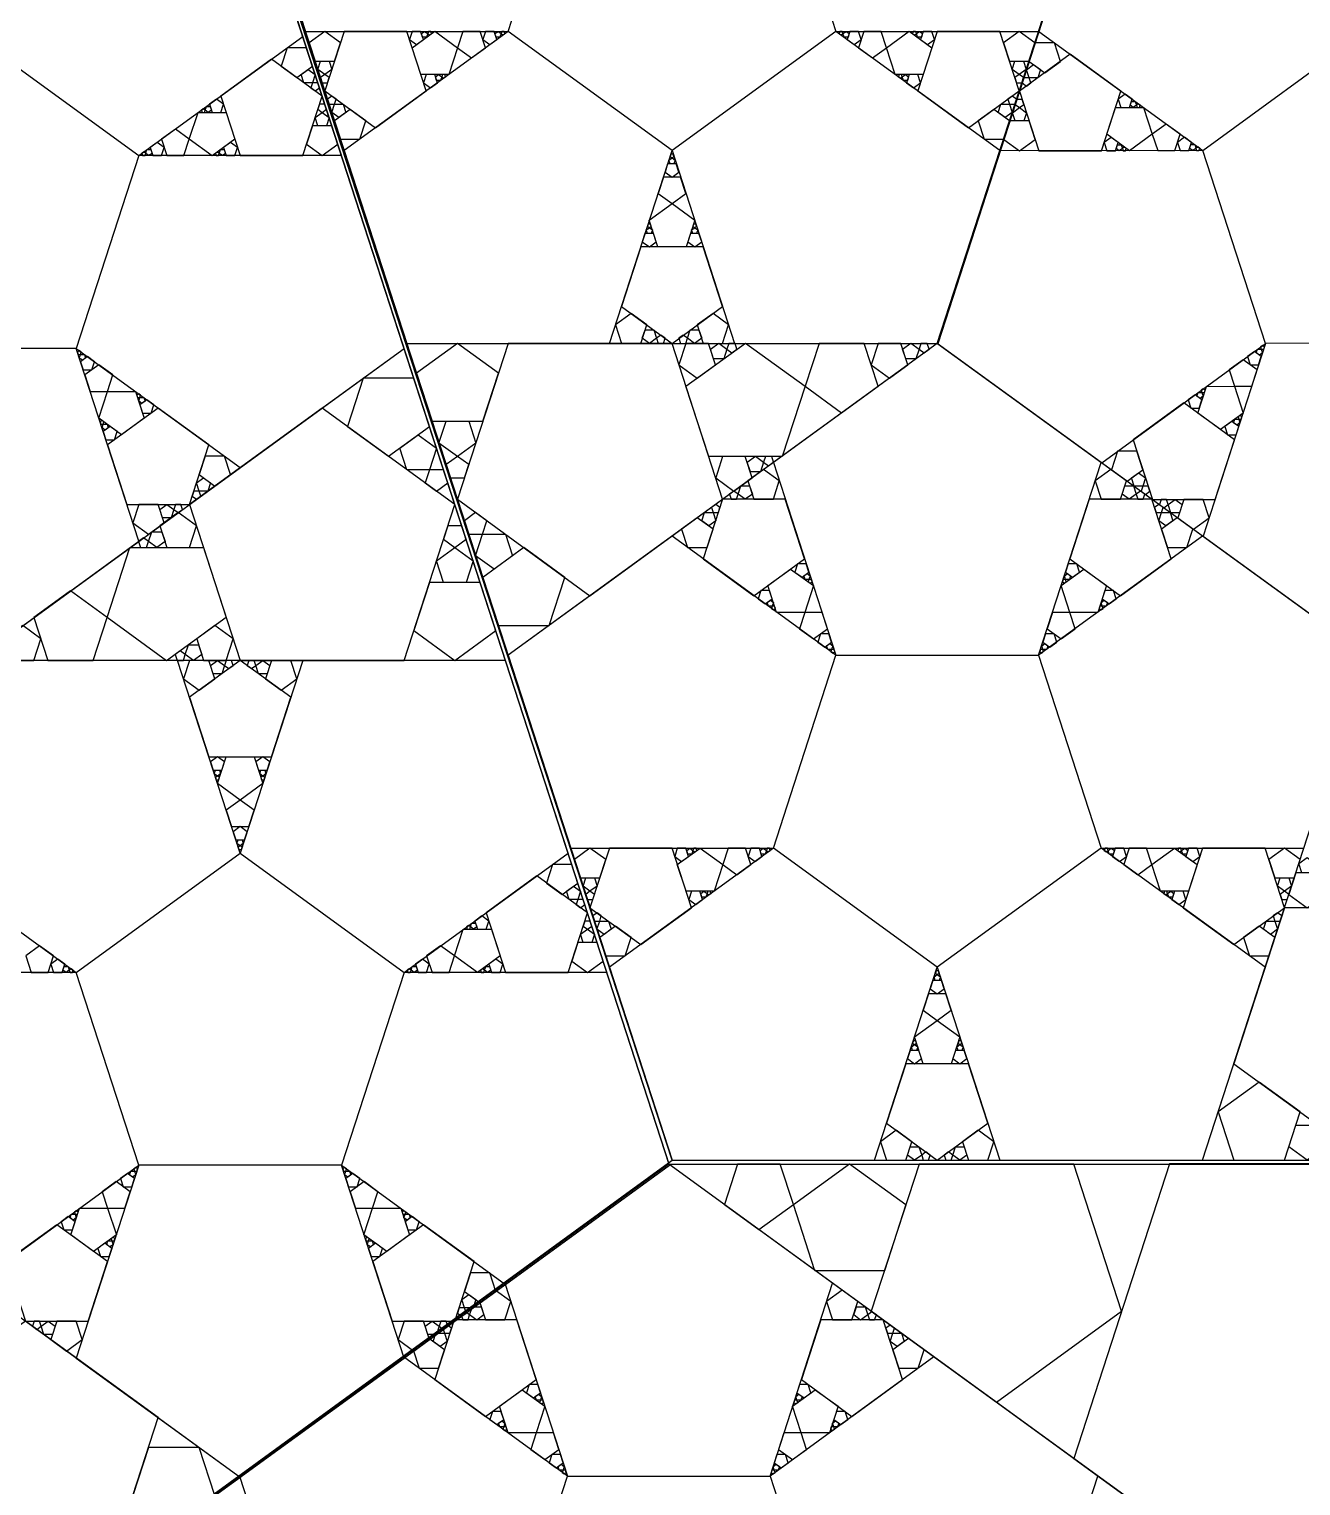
# Model space of a CAD drawing. Header units: inches. Extents: x -578 to 126, y -85 to 118.
# Drawn here: x -254.79 to -239.09, y -20.01 to -2.03 of the extents above; entities that cross this region are included whole.
import ezdxf

# ---------------------------------------------------------------- set-up
doc = ezdxf.new("R2010")
doc.units = ezdxf.units.IN
doc.header["$MEASUREMENT"] = 0
doc.layers.add('drawing', color=7, linetype='Continuous')

msp = doc.modelspace()

# ---------------------------------------------------------------- linework, layer by layer
for points in [[(-260.771, 26.668), (-246.895, -16.037), (-283.222, -42.43), (-319.55, -16.037), (-305.674, 26.668)], [(-244.83, -2.057), (-246.854, -3.528), (-248.879, -2.057), (-248.106, 0.323), (-245.603, 0.323)], [(-235.003, 0.323), (-232.979, -5.908), (-238.279, -9.758), (-243.579, -5.908), (-241.554, 0.323)], [(-256.714, -5.971), (-257.487, -3.591), (-255.463, -2.12), (-253.438, -3.591), (-254.212, -5.971)], [(-238.277, -2.056), (-236.251, -3.524), (-237.021, -5.905), (-239.524, -5.908), (-240.3, -3.529)], [(-242.328, -9.758), (-241.554, -12.138), (-243.579, -13.609), (-245.603, -12.138), (-244.83, -9.758)], [(-254.212, -13.672), (-252.187, -12.201), (-250.163, -13.672), (-250.936, -16.052), (-253.438, -16.052)], [(-246.895, -23.738), (-248.92, -22.268), (-248.146, -19.888), (-245.644, -19.888), (-244.871, -22.268)]]:
    msp.add_lwpolyline(points, close=True)
at = {"layer": 'drawing'}
for points in [[(-246.895, -16.037), (-201.992, -16.037), (-188.117, 26.668), (-224.444, 53.061), (-260.771, 26.668)], [(-246.895, -16.037), (-201.993, -16.037), (-188.117, 26.668), (-224.444, 53.061), (-260.771, 26.668)], [(-305.679, 26.653), (-319.509, -16.067), (-283.153, -42.421), (-246.854, -15.989), (-260.776, 26.701)], [(-238.32, 10.356), (-252.195, 0.275), (-246.895, -16.037), (-229.744, -16.037), (-224.444, 0.275)], [(-238.279, 10.404), (-252.154, 0.323), (-246.854, -15.989), (-229.703, -15.989), (-224.403, 0.323)], [(-241.554, 0.323), (-246.854, 4.174), (-252.154, 0.323), (-250.13, -5.908), (-243.579, -5.908)], [(-241.554, 0.323), (-246.854, 4.174), (-252.154, 0.323), (-250.13, -5.908), (-243.579, -5.908)], [(-248.106, 0.323), (-250.13, 1.794), (-252.154, 0.323), (-251.381, -2.057), (-248.879, -2.057)], [(-244.83, -2.057), (-242.328, -2.057), (-241.554, 0.323), (-243.579, 1.794), (-245.603, 0.323)], [(-260.763, -26.133), (-246.887, -16.052), (-252.187, 0.26), (-269.338, 0.26), (-274.639, -16.052)], [(-274.606, -16.019), (-260.719, -26.085), (-246.854, -15.989), (-252.172, 0.317), (-269.323, 0.299)], [(-255.463, -9.821), (-250.163, -5.971), (-252.187, 0.26), (-258.738, 0.26), (-260.763, -5.971)], [(-255.463, -9.821), (-250.163, -5.971), (-252.187, 0.26), (-258.738, 0.26), (-260.763, -5.971)], [(-253.438, -3.591), (-251.414, -2.12), (-252.187, 0.26), (-254.689, 0.26), (-255.463, -2.12)], [(-241.555, 0.321), (-243.573, -5.912), (-238.269, -9.757), (-232.973, -5.901), (-235.004, 0.328)], [(-238.277, -2.056), (-239.053, 0.323), (-241.555, 0.321), (-242.326, -2.06), (-240.3, -3.529)], [(-250.949, -2.197), (-251.142, -2.057), (-251.335, -2.197), (-251.262, -2.425), (-251.023, -2.425)], [(-250.903, -2.057), (-251.142, -2.792), (-250.517, -3.247), (-249.891, -2.792), (-250.13, -2.057)], [(-250.903, -2.057), (-251.142, -2.792), (-250.517, -3.247), (-249.891, -2.792), (-250.13, -2.057)], [(-248.879, -2.057), (-250.903, -3.528), (-250.13, -5.908), (-247.628, -5.908), (-246.854, -3.528)], [(-250.064, -2.057), (-250.097, -2.158), (-250.011, -2.221), (-249.925, -2.158), (-249.958, -2.057)], [(-249.783, -2.055), (-249.502, -2.259), (-249.61, -2.59), (-249.957, -2.59), (-250.064, -2.259)], [(-249.91, -2.057), (-249.871, -2.085), (-249.886, -2.13), (-249.934, -2.13), (-249.949, -2.085)], [(-249.862, -2.057), (-249.871, -2.085), (-249.847, -2.102), (-249.824, -2.085), (-249.833, -2.057)], [(-249.436, -2.057), (-249.502, -2.26), (-249.33, -2.385), (-249.157, -2.26), (-249.223, -2.057)], [(-249.158, -2.057), (-249.19, -2.158), (-249.104, -2.221), (-249.018, -2.158), (-249.051, -2.057)], [(-249.003, -2.057), (-248.965, -2.085), (-248.979, -2.13), (-249.027, -2.13), (-249.042, -2.085)], [(-248.956, -2.057), (-248.965, -2.085), (-248.941, -2.102), (-248.917, -2.085), (-248.926, -2.057)], [(-246.854, -3.528), (-246.081, -5.908), (-243.579, -5.908), (-242.805, -3.528), (-244.83, -2.057)], [(-244.768, -2.102), (-244.744, -2.085), (-244.753, -2.057), (-244.782, -2.057), (-244.791, -2.085)], [(-244.729, -2.13), (-244.744, -2.085), (-244.705, -2.057), (-244.667, -2.085), (-244.681, -2.13)], [(-244.604, -2.221), (-244.518, -2.158), (-244.551, -2.057), (-244.658, -2.057), (-244.69, -2.158)], [(-244.379, -2.385), (-244.206, -2.259), (-244.272, -2.057), (-244.485, -2.057), (-244.551, -2.259)], [(-244.099, -2.59), (-244.206, -2.259), (-243.925, -2.055), (-243.645, -2.259), (-243.752, -2.59)], [(-243.861, -2.102), (-243.837, -2.085), (-243.847, -2.057), (-243.876, -2.057), (-243.885, -2.085)], [(-243.823, -2.13), (-243.837, -2.085), (-243.799, -2.057), (-243.76, -2.085), (-243.775, -2.13)], [(-243.192, -3.247), (-242.566, -2.792), (-242.805, -2.057), (-243.579, -2.057), (-243.818, -2.792)], [(-243.192, -3.247), (-242.566, -2.792), (-242.805, -2.057), (-243.579, -2.057), (-243.818, -2.792)], [(-243.698, -2.221), (-243.612, -2.158), (-243.645, -2.057), (-243.751, -2.057), (-243.784, -2.158)], [(-242.373, -2.197), (-242.566, -2.057), (-242.76, -2.197), (-242.686, -2.425), (-242.447, -2.425)], [(-251.368, -2.26), (-251.607, -2.26), (-251.681, -2.488), (-251.488, -2.628), (-251.294, -2.488)], [(-242.058, -2.427), (-242.132, -2.2), (-242.371, -2.2), (-242.445, -2.428), (-242.251, -2.568)], [(-251.414, -3.591), (-251.175, -2.855), (-251.8, -2.401), (-252.426, -2.855), (-252.187, -3.591)], [(-251.414, -3.591), (-251.175, -2.855), (-251.8, -2.401), (-252.426, -2.855), (-252.187, -3.591)], [(-251.055, -2.527), (-251.142, -2.59), (-251.229, -2.527), (-251.196, -2.425), (-251.089, -2.425)], [(-242.48, -2.527), (-242.566, -2.59), (-242.653, -2.527), (-242.62, -2.425), (-242.513, -2.425)], [(-241.939, -2.34), (-242.564, -2.796), (-242.324, -3.531), (-241.551, -3.53), (-241.313, -2.794)], [(-242.338, -2.631), (-242.445, -2.632), (-242.478, -2.53), (-242.391, -2.466), (-242.305, -2.529)], [(-251.261, -2.589), (-251.294, -2.691), (-251.401, -2.691), (-251.434, -2.589), (-251.348, -2.526)], [(-251.228, -2.691), (-251.294, -2.691), (-251.314, -2.754), (-251.261, -2.793), (-251.208, -2.754)], [(-251.089, -2.628), (-251.142, -2.59), (-251.195, -2.628), (-251.175, -2.691), (-251.109, -2.691)], [(-249.891, -2.59), (-249.924, -2.691), (-249.838, -2.754), (-249.752, -2.691), (-249.784, -2.59)], [(-249.737, -2.59), (-249.698, -2.618), (-249.713, -2.663), (-249.761, -2.663), (-249.775, -2.618)], [(-249.689, -2.59), (-249.698, -2.618), (-249.674, -2.635), (-249.651, -2.618), (-249.66, -2.59)], [(-244.034, -2.635), (-244.011, -2.618), (-244.02, -2.59), (-244.049, -2.59), (-244.058, -2.618)], [(-243.996, -2.663), (-244.011, -2.618), (-243.972, -2.59), (-243.933, -2.618), (-243.948, -2.663)], [(-243.871, -2.754), (-243.785, -2.691), (-243.818, -2.59), (-243.924, -2.59), (-243.957, -2.691)], [(-242.513, -2.628), (-242.566, -2.59), (-242.62, -2.628), (-242.599, -2.691), (-242.534, -2.691)], [(-242.425, -2.694), (-242.445, -2.632), (-242.511, -2.632), (-242.531, -2.694), (-242.478, -2.733)], [(-251.089, -2.956), (-251.023, -2.956), (-251.003, -2.894), (-251.056, -2.855), (-251.109, -2.894)], [(-242.706, -2.894), (-242.686, -2.956), (-242.62, -2.956), (-242.599, -2.894), (-242.653, -2.855)], [(-241.259, -2.833), (-241.345, -2.896), (-241.312, -2.997), (-241.206, -2.997), (-241.173, -2.895)], [(-252.628, -3.058), (-252.619, -3.03), (-252.643, -3.013), (-252.666, -3.03), (-252.657, -3.058)], [(-252.58, -3.058), (-252.619, -3.03), (-252.604, -2.984), (-252.556, -2.984), (-252.542, -3.03)], [(-252.426, -3.058), (-252.393, -2.957), (-252.479, -2.894), (-252.565, -2.957), (-252.533, -3.058)], [(-251.228, -3.019), (-251.175, -3.058), (-251.122, -3.019), (-251.142, -2.957), (-251.208, -2.957)], [(-251.056, -3.058), (-251.023, -2.956), (-250.916, -2.956), (-250.883, -3.058), (-250.969, -3.121)], [(-250.949, -3.387), (-250.71, -3.387), (-250.636, -3.16), (-250.829, -3.02), (-251.023, -3.16)], [(-243.073, -3.16), (-242.999, -3.387), (-242.76, -3.387), (-242.686, -3.16), (-242.879, -3.02)], [(-242.793, -2.956), (-242.686, -2.956), (-242.652, -3.058), (-242.739, -3.121), (-242.826, -3.058)], [(-242.65, -3.061), (-242.564, -2.998), (-242.477, -3.061), (-242.51, -3.163), (-242.617, -3.163)], [(-242.617, -2.96), (-242.564, -2.998), (-242.51, -2.959), (-242.531, -2.897), (-242.597, -2.897)], [(-241.031, -2.997), (-240.923, -3.327), (-241.204, -3.531), (-241.485, -3.327), (-241.378, -2.997)], [(-241.134, -2.923), (-241.12, -2.969), (-241.158, -2.997), (-241.197, -2.969), (-241.182, -2.923)], [(-241.096, -2.951), (-241.12, -2.969), (-241.11, -2.997), (-241.081, -2.997), (-241.072, -2.969)], [(-252.534, -3.592), (-252.815, -3.388), (-252.707, -3.058), (-252.36, -3.058), (-252.253, -3.388)], [(-251.368, -3.45), (-251.175, -3.591), (-250.982, -3.45), (-251.055, -3.223), (-251.294, -3.223)], [(-251.262, -3.121), (-251.175, -3.058), (-251.088, -3.121), (-251.121, -3.223), (-251.229, -3.223)], [(-242.757, -3.391), (-242.563, -3.531), (-242.37, -3.39), (-242.444, -3.163), (-242.683, -3.163)], [(-240.751, -3.201), (-240.923, -3.327), (-240.857, -3.529), (-240.644, -3.529), (-240.579, -3.326)], [(-252.881, -3.591), (-252.815, -3.388), (-252.987, -3.263), (-253.16, -3.388), (-253.094, -3.591)], [(-241.432, -3.366), (-241.518, -3.429), (-241.485, -3.53), (-241.379, -3.53), (-241.346, -3.428)], [(-240.525, -3.365), (-240.611, -3.428), (-240.578, -3.529), (-240.472, -3.529), (-240.439, -3.427)], [(-254.212, -5.971), (-252.187, -7.441), (-250.163, -5.971), (-250.936, -3.591), (-253.438, -3.591)], [(-253.361, -3.591), (-253.352, -3.563), (-253.376, -3.546), (-253.4, -3.563), (-253.391, -3.591)], [(-253.314, -3.591), (-253.352, -3.563), (-253.338, -3.517), (-253.29, -3.517), (-253.275, -3.563)], [(-253.16, -3.591), (-253.127, -3.489), (-253.213, -3.427), (-253.299, -3.489), (-253.266, -3.591)], [(-252.455, -3.591), (-252.446, -3.563), (-252.47, -3.546), (-252.493, -3.563), (-252.484, -3.591)], [(-252.407, -3.591), (-252.446, -3.563), (-252.431, -3.517), (-252.383, -3.517), (-252.368, -3.563)], [(-252.253, -3.591), (-252.22, -3.489), (-252.306, -3.427), (-252.392, -3.489), (-252.359, -3.591)], [(-246.878, -3.601), (-246.854, -3.618), (-246.831, -3.601), (-246.84, -3.573), (-246.869, -3.573)], [(-240.3, -3.529), (-242.802, -3.531), (-243.573, -5.912), (-241.547, -7.381), (-239.524, -5.908)], [(-241.307, -3.456), (-241.292, -3.502), (-241.331, -3.53), (-241.369, -3.502), (-241.355, -3.456)], [(-241.268, -3.484), (-241.292, -3.502), (-241.283, -3.53), (-241.254, -3.53), (-241.245, -3.502)], [(-240.4, -3.455), (-240.386, -3.501), (-240.424, -3.529), (-240.463, -3.501), (-240.448, -3.455)], [(-240.362, -3.484), (-240.386, -3.501), (-240.376, -3.529), (-240.347, -3.529), (-240.338, -3.501)], [(-246.94, -3.793), (-246.854, -3.855), (-246.768, -3.793), (-246.801, -3.692), (-246.908, -3.692)], [(-246.893, -3.646), (-246.854, -3.618), (-246.816, -3.646), (-246.83, -3.692), (-246.878, -3.692)], [(-247.027, -4.058), (-246.854, -4.183), (-246.682, -4.058), (-246.748, -3.855), (-246.961, -3.855)], [(-247.135, -4.387), (-246.854, -4.183), (-246.573, -4.387), (-246.681, -4.718), (-247.028, -4.718)], [(-247.173, -4.508), (-247.134, -4.48), (-247.096, -4.508), (-247.111, -4.554), (-247.158, -4.554)], [(-247.158, -4.463), (-247.134, -4.48), (-247.111, -4.463), (-247.12, -4.435), (-247.149, -4.435)], [(-246.613, -4.508), (-246.574, -4.48), (-246.535, -4.508), (-246.55, -4.554), (-246.598, -4.554)], [(-246.598, -4.463), (-246.574, -4.48), (-246.55, -4.463), (-246.56, -4.435), (-246.589, -4.435)], [(-247.221, -4.655), (-247.134, -4.718), (-247.048, -4.655), (-247.081, -4.554), (-247.188, -4.554)], [(-246.66, -4.655), (-246.574, -4.718), (-246.488, -4.655), (-246.521, -4.554), (-246.627, -4.554)], [(-247.48, -5.453), (-246.854, -5.908), (-246.229, -5.453), (-246.468, -4.718), (-247.241, -4.718)], [(-247.48, -5.453), (-246.854, -5.908), (-246.229, -5.453), (-246.468, -4.718), (-247.241, -4.718)], [(-247.36, -5.54), (-247.554, -5.68), (-247.48, -5.908), (-247.241, -5.908), (-247.167, -5.68)], [(-246.229, -5.908), (-246.155, -5.68), (-246.348, -5.54), (-246.542, -5.68), (-246.468, -5.908)], [(-247.08, -5.743), (-247.047, -5.845), (-247.134, -5.908), (-247.221, -5.845), (-247.187, -5.743)], [(-246.575, -5.908), (-246.662, -5.845), (-246.628, -5.743), (-246.521, -5.743), (-246.488, -5.845)], [(-248.998, -6.275), (-249.504, -5.908), (-250.01, -6.275), (-249.817, -6.87), (-249.192, -6.87)], [(-248.879, -5.908), (-249.504, -7.833), (-247.867, -9.023), (-246.229, -7.833), (-246.854, -5.908)], [(-248.879, -5.908), (-249.504, -7.833), (-247.867, -9.023), (-246.229, -7.833), (-246.854, -5.908)], [(-243.579, -5.908), (-248.879, -9.758), (-246.854, -15.989), (-240.303, -15.989), (-238.279, -9.758)], [(-243.579, -5.908), (-248.879, -9.758), (-246.854, -15.989), (-240.303, -15.989), (-238.279, -9.758)], [(-246.994, -5.806), (-247.047, -5.845), (-247.027, -5.908), (-246.961, -5.908), (-246.94, -5.845)], [(-246.682, -5.908), (-246.662, -5.845), (-246.715, -5.806), (-246.768, -5.845), (-246.748, -5.908)], [(-246.682, -5.908), (-246.768, -6.173), (-246.543, -6.337), (-246.317, -6.173), (-246.403, -5.908)], [(-245.946, -5.904), (-245.211, -6.438), (-245.492, -7.303), (-246.401, -7.303), (-246.682, -6.438)], [(-246.278, -5.907), (-246.177, -5.981), (-246.216, -6.1), (-246.341, -6.1), (-246.379, -5.981)], [(-246.153, -5.908), (-246.177, -5.981), (-246.115, -6.026), (-246.053, -5.981), (-246.076, -5.908)], [(-242.328, -9.758), (-241.554, -7.378), (-243.579, -5.908), (-245.603, -7.378), (-244.83, -9.758)], [(-245.039, -5.908), (-245.211, -6.438), (-244.76, -6.766), (-244.308, -6.438), (-244.481, -5.908)], [(-244.308, -5.908), (-244.395, -6.173), (-244.169, -6.337), (-243.944, -6.173), (-244.03, -5.908)], [(-243.905, -5.907), (-243.803, -5.981), (-243.842, -6.1), (-243.967, -6.1), (-244.006, -5.981)], [(-243.78, -5.908), (-243.803, -5.981), (-243.741, -6.026), (-243.679, -5.981), (-243.703, -5.908)], [(-239.524, -5.908), (-240.295, -8.288), (-238.269, -9.757), (-236.246, -8.284), (-237.021, -5.905)], [(-256.714, -5.971), (-257.487, -8.35), (-255.463, -9.821), (-253.438, -8.35), (-254.212, -5.971)], [(-254.188, -6.044), (-254.158, -6.044), (-254.149, -6.016), (-254.173, -5.998), (-254.197, -6.016)], [(-254.173, -6.089), (-254.158, -6.044), (-254.111, -6.044), (-254.096, -6.089), (-254.135, -6.117)], [(-254.125, -6.236), (-254.019, -6.236), (-253.986, -6.134), (-254.072, -6.072), (-254.158, -6.134)], [(-239.975, -6.236), (-239.909, -6.438), (-239.696, -6.438), (-239.63, -6.235), (-239.802, -6.11)], [(-239.749, -6.072), (-239.716, -6.173), (-239.61, -6.173), (-239.577, -6.072), (-239.663, -6.009)], [(-239.625, -5.981), (-239.577, -5.981), (-239.562, -6.026), (-239.601, -6.054), (-239.639, -6.026)], [(-239.586, -5.953), (-239.577, -5.981), (-239.547, -5.981), (-239.538, -5.953), (-239.562, -5.936)], [(-254.039, -6.501), (-253.826, -6.501), (-253.76, -6.298), (-253.933, -6.173), (-254.105, -6.298)], [(-250.043, -6.338), (-250.669, -6.338), (-250.862, -6.933), (-250.356, -7.301), (-249.85, -6.933)], [(-240.256, -6.439), (-239.909, -6.438), (-239.801, -6.769), (-240.082, -6.973), (-240.363, -6.769)], [(-240.319, -6.486), (-240.31, -6.514), (-240.28, -6.514), (-240.271, -6.486), (-240.295, -6.469)], [(-253.934, -6.831), (-253.826, -6.501), (-253.479, -6.501), (-253.372, -6.831), (-253.653, -7.035)], [(-253.454, -6.576), (-253.425, -6.576), (-253.416, -6.549), (-253.44, -6.531), (-253.463, -6.549)], [(-253.44, -6.622), (-253.425, -6.576), (-253.377, -6.576), (-253.362, -6.622), (-253.401, -6.65)], [(-253.392, -6.769), (-253.285, -6.769), (-253.253, -6.667), (-253.339, -6.605), (-253.425, -6.667)], [(-241.16, -7.099), (-240.921, -7.835), (-240.147, -7.834), (-239.909, -7.098), (-240.535, -6.644)], [(-241.16, -7.099), (-240.921, -7.835), (-240.147, -7.834), (-239.909, -7.098), (-240.535, -6.644)], [(-240.482, -6.605), (-240.449, -6.707), (-240.343, -6.707), (-240.31, -6.605), (-240.396, -6.543)], [(-240.357, -6.514), (-240.31, -6.514), (-240.295, -6.56), (-240.333, -6.588), (-240.372, -6.56)], [(-253.586, -7.896), (-252.813, -7.896), (-252.574, -7.161), (-253.199, -6.706), (-253.825, -7.161)], [(-250.163, -9.821), (-249.537, -7.896), (-251.175, -6.706), (-252.813, -7.896), (-252.187, -9.821)], [(-250.163, -9.821), (-249.537, -7.896), (-251.175, -6.706), (-252.813, -7.896), (-252.187, -9.821)], [(-239.865, -6.815), (-239.856, -6.843), (-239.827, -6.843), (-239.818, -6.815), (-239.841, -6.798)], [(-253.908, -6.906), (-253.878, -6.906), (-253.869, -6.878), (-253.893, -6.861), (-253.917, -6.878)], [(-253.893, -6.951), (-253.878, -6.906), (-253.83, -6.906), (-253.816, -6.951), (-253.854, -6.979)], [(-253.845, -7.098), (-253.739, -7.098), (-253.706, -6.997), (-253.792, -6.934), (-253.878, -6.997)], [(-249.277, -7.138), (-249.504, -7.303), (-249.732, -7.138), (-249.645, -6.87), (-249.364, -6.87)], [(-240.028, -6.934), (-239.995, -7.035), (-239.889, -7.035), (-239.856, -6.934), (-239.942, -6.872)], [(-239.904, -6.843), (-239.856, -6.843), (-239.841, -6.889), (-239.88, -6.917), (-239.919, -6.889)], [(-249.762, -7.2), (-249.849, -7.467), (-250.13, -7.467), (-250.217, -7.2), (-249.989, -7.035)], [(-252.307, -7.528), (-252.38, -7.301), (-252.619, -7.301), (-252.693, -7.528), (-252.5, -7.669)], [(-249.365, -7.404), (-249.504, -7.303), (-249.644, -7.404), (-249.591, -7.568), (-249.418, -7.568)], [(-246.229, -7.303), (-246.315, -7.568), (-246.089, -7.732), (-245.864, -7.568), (-245.95, -7.303)], [(-245.825, -7.302), (-245.724, -7.376), (-245.762, -7.495), (-245.887, -7.495), (-245.926, -7.376)], [(-245.7, -7.303), (-245.724, -7.376), (-245.661, -7.421), (-245.599, -7.376), (-245.623, -7.303)], [(-241.115, -7.24), (-241.354, -7.24), (-241.427, -7.467), (-241.234, -7.608), (-241.04, -7.467)], [(-249.676, -7.467), (-249.849, -7.467), (-249.902, -7.631), (-249.763, -7.732), (-249.623, -7.631)], [(-245.603, -7.833), (-245.529, -7.606), (-245.723, -7.465), (-245.916, -7.606), (-245.842, -7.833)], [(-241.435, -7.465), (-241.628, -7.606), (-241.554, -7.833), (-241.315, -7.833), (-241.241, -7.606)], [(-241.007, -7.569), (-241.04, -7.671), (-241.147, -7.671), (-241.18, -7.569), (-241.094, -7.506)], [(-252.586, -7.732), (-252.694, -7.732), (-252.727, -7.63), (-252.64, -7.567), (-252.553, -7.63)], [(-245.949, -7.833), (-246.036, -7.77), (-246.003, -7.668), (-245.896, -7.668), (-245.862, -7.77)], [(-241.154, -7.668), (-241.121, -7.77), (-241.208, -7.833), (-241.295, -7.77), (-241.262, -7.668)], [(-240.974, -7.671), (-241.04, -7.671), (-241.06, -7.733), (-241.007, -7.772), (-240.954, -7.733)], [(-253.438, -7.896), (-253.512, -8.123), (-253.319, -8.264), (-253.125, -8.123), (-253.199, -7.896)], [(-253.092, -7.895), (-253.005, -7.959), (-253.038, -8.061), (-253.146, -8.061), (-253.179, -7.959)], [(-252.985, -7.896), (-253.005, -7.959), (-252.952, -7.997), (-252.899, -7.959), (-252.919, -7.896)], [(-252.673, -7.795), (-252.694, -7.732), (-252.759, -7.732), (-252.78, -7.795), (-252.727, -7.833)], [(-245.455, -7.833), (-246.229, -7.833), (-246.468, -8.568), (-245.842, -9.023), (-245.217, -8.568)], [(-246.368, -7.934), (-246.348, -7.997), (-246.282, -7.997), (-246.262, -7.934), (-246.315, -7.896)], [(-246.056, -7.833), (-246.036, -7.77), (-246.089, -7.732), (-246.143, -7.77), (-246.122, -7.833)], [(-240.69, -8.568), (-240.929, -7.833), (-241.702, -7.833), (-241.941, -8.568), (-241.315, -9.023)], [(-240.69, -8.568), (-240.929, -7.833), (-241.702, -7.833), (-241.941, -8.568), (-241.315, -9.023)], [(-241.068, -7.732), (-241.121, -7.77), (-241.101, -7.833), (-241.035, -7.833), (-241.015, -7.77)], [(-240.875, -7.997), (-240.81, -7.997), (-240.789, -7.934), (-240.842, -7.896), (-240.896, -7.934)], [(-240.781, -7.936), (-240.728, -7.897), (-240.748, -7.834), (-240.814, -7.834), (-240.834, -7.897)], [(-240.695, -7.999), (-240.728, -7.897), (-240.641, -7.834), (-240.554, -7.897), (-240.587, -7.999)], [(-240.414, -8.202), (-240.221, -8.061), (-240.295, -7.834), (-240.534, -7.834), (-240.608, -8.061)], [(-252.813, -8.426), (-252.726, -8.161), (-252.952, -7.997), (-253.178, -8.161), (-253.091, -8.426)], [(-249.365, -8.262), (-249.193, -8.262), (-249.139, -8.098), (-249.279, -7.997), (-249.418, -8.098)], [(-246.735, -8.201), (-246.661, -8.428), (-246.422, -8.428), (-246.348, -8.201), (-246.542, -8.06)], [(-246.455, -7.997), (-246.348, -7.997), (-246.315, -8.099), (-246.401, -8.162), (-246.488, -8.099)], [(-240.843, -8.099), (-240.81, -7.997), (-240.702, -7.997), (-240.669, -8.099), (-240.756, -8.162)], [(-240.735, -8.428), (-240.496, -8.428), (-240.423, -8.201), (-240.616, -8.06), (-240.809, -8.201)], [(-253.217, -8.427), (-253.318, -8.353), (-253.279, -8.234), (-253.154, -8.234), (-253.115, -8.353)], [(-249.676, -8.325), (-249.537, -8.426), (-249.398, -8.325), (-249.451, -8.161), (-249.623, -8.161)], [(-249.279, -8.529), (-249.193, -8.262), (-248.912, -8.262), (-248.825, -8.529), (-249.052, -8.694)], [(-253.095, -9.825), (-253.83, -9.291), (-253.55, -8.426), (-252.64, -8.426), (-252.359, -9.291)], [(-253.342, -8.426), (-253.318, -8.353), (-253.38, -8.308), (-253.442, -8.353), (-253.418, -8.426)], [(-249.764, -8.591), (-249.537, -8.426), (-249.31, -8.591), (-249.397, -8.859), (-249.678, -8.859)], [(-248.998, -9.391), (-248.373, -9.391), (-248.179, -8.796), (-248.685, -8.428), (-249.192, -8.796)], [(-244.83, -9.758), (-246.854, -8.288), (-248.879, -9.758), (-248.106, -12.138), (-245.603, -12.138)], [(-241.554, -12.138), (-239.052, -12.138), (-238.279, -9.758), (-240.303, -8.288), (-242.328, -9.758)], [(-245.108, -8.898), (-245.215, -9.228), (-245.562, -9.228), (-245.67, -8.898), (-245.389, -8.694)], [(-245.196, -8.631), (-245.303, -8.631), (-245.336, -8.732), (-245.249, -8.795), (-245.163, -8.732)], [(-245.148, -8.778), (-245.163, -8.823), (-245.211, -8.823), (-245.226, -8.778), (-245.187, -8.75)], [(-241.595, -9.228), (-241.942, -9.228), (-242.05, -8.898), (-241.769, -8.694), (-241.488, -8.898)], [(-241.946, -8.823), (-241.994, -8.823), (-242.009, -8.778), (-241.97, -8.75), (-241.932, -8.778)], [(-241.822, -8.732), (-241.855, -8.631), (-241.961, -8.631), (-241.994, -8.732), (-241.908, -8.795)], [(-254.003, -9.821), (-253.83, -9.291), (-254.282, -8.963), (-254.733, -9.291), (-254.561, -9.821)], [(-250.043, -9.454), (-249.537, -9.821), (-249.031, -9.454), (-249.224, -8.859), (-249.85, -8.859)], [(-245.649, -8.96), (-245.756, -8.96), (-245.789, -9.062), (-245.703, -9.124), (-245.617, -9.062)], [(-245.134, -8.823), (-245.163, -8.823), (-245.172, -8.851), (-245.148, -8.868), (-245.125, -8.851)], [(-241.985, -8.851), (-241.994, -8.823), (-242.024, -8.823), (-242.033, -8.851), (-242.009, -8.868)], [(-241.369, -9.062), (-241.401, -8.96), (-241.508, -8.96), (-241.541, -9.062), (-241.455, -9.124)], [(-245.602, -9.107), (-245.616, -9.152), (-245.664, -9.152), (-245.679, -9.107), (-245.64, -9.079)], [(-245.587, -9.152), (-245.616, -9.152), (-245.625, -9.18), (-245.602, -9.198), (-245.578, -9.18)], [(-241.532, -9.18), (-241.541, -9.152), (-241.57, -9.152), (-241.579, -9.18), (-241.556, -9.198)], [(-241.493, -9.152), (-241.541, -9.152), (-241.556, -9.107), (-241.517, -9.079), (-241.478, -9.107)], [(-245.002, -9.228), (-245.215, -9.228), (-245.281, -9.431), (-245.109, -9.556), (-244.936, -9.431)], [(-241.876, -9.431), (-241.942, -9.228), (-242.155, -9.228), (-242.221, -9.431), (-242.049, -9.556)], [(-254.733, -9.821), (-254.647, -9.556), (-254.872, -9.392), (-255.098, -9.556), (-255.012, -9.821)], [(-252.359, -9.821), (-252.273, -9.556), (-252.499, -9.392), (-252.724, -9.556), (-252.638, -9.821)], [(-244.916, -9.493), (-245.022, -9.493), (-245.055, -9.595), (-244.969, -9.657), (-244.883, -9.595)], [(-242.102, -9.595), (-242.135, -9.493), (-242.241, -9.493), (-242.274, -9.595), (-242.188, -9.657)], [(-252.888, -9.821), (-252.865, -9.748), (-252.927, -9.703), (-252.989, -9.748), (-252.965, -9.821)], [(-252.763, -9.822), (-252.865, -9.748), (-252.826, -9.629), (-252.701, -9.629), (-252.662, -9.748)], [(-244.868, -9.64), (-244.883, -9.685), (-244.931, -9.685), (-244.946, -9.64), (-244.907, -9.612)], [(-244.854, -9.685), (-244.883, -9.685), (-244.892, -9.713), (-244.868, -9.73), (-244.845, -9.713)], [(-242.265, -9.713), (-242.274, -9.685), (-242.304, -9.685), (-242.313, -9.713), (-242.289, -9.73)], [(-242.227, -9.685), (-242.274, -9.685), (-242.289, -9.64), (-242.251, -9.612), (-242.212, -9.64)], [(-257.487, -16.052), (-252.187, -19.903), (-246.887, -16.052), (-248.911, -9.821), (-255.463, -9.821)], [(-257.487, -16.052), (-252.187, -19.903), (-246.887, -16.052), (-248.911, -9.821), (-255.463, -9.821)], [(-252.187, -12.201), (-252.96, -9.821), (-255.463, -9.821), (-256.236, -12.201), (-254.212, -13.672)], [(-252.813, -9.821), (-252.887, -10.049), (-252.693, -10.189), (-252.5, -10.049), (-252.574, -9.821)], [(-251.561, -10.276), (-252.187, -9.821), (-252.813, -10.276), (-252.574, -11.011), (-251.8, -11.011)], [(-251.561, -10.276), (-252.187, -9.821), (-252.813, -10.276), (-252.574, -11.011), (-251.8, -11.011)], [(-252.467, -9.821), (-252.38, -9.884), (-252.413, -9.986), (-252.52, -9.986), (-252.553, -9.884)], [(-252.359, -9.821), (-252.38, -9.884), (-252.326, -9.923), (-252.273, -9.884), (-252.294, -9.821)], [(-250.163, -13.672), (-248.138, -12.201), (-248.911, -9.821), (-251.414, -9.821), (-252.187, -12.201)], [(-252.048, -9.923), (-251.994, -9.884), (-252.015, -9.821), (-252.081, -9.821), (-252.101, -9.884)], [(-251.961, -9.986), (-251.994, -9.884), (-251.908, -9.821), (-251.821, -9.884), (-251.854, -9.986)], [(-251.681, -10.189), (-251.488, -10.049), (-251.561, -9.821), (-251.8, -9.821), (-251.874, -10.049)], [(-252.381, -11.074), (-252.467, -11.011), (-252.553, -11.074), (-252.52, -11.175), (-252.414, -11.175)], [(-251.906, -11.341), (-252.187, -11.546), (-252.468, -11.341), (-252.361, -11.011), (-252.013, -11.011)], [(-251.821, -11.074), (-251.907, -11.011), (-251.993, -11.074), (-251.96, -11.175), (-251.854, -11.175)], [(-252.429, -11.221), (-252.467, -11.249), (-252.506, -11.221), (-252.491, -11.175), (-252.443, -11.175)], [(-252.443, -11.266), (-252.467, -11.249), (-252.491, -11.266), (-252.482, -11.294), (-252.453, -11.294)], [(-251.868, -11.221), (-251.907, -11.249), (-251.946, -11.221), (-251.931, -11.175), (-251.883, -11.175)], [(-251.883, -11.266), (-251.907, -11.249), (-251.931, -11.266), (-251.922, -11.294), (-251.892, -11.294)], [(-252.015, -11.671), (-252.187, -11.546), (-252.359, -11.671), (-252.294, -11.873), (-252.081, -11.873)], [(-252.101, -11.936), (-252.187, -11.873), (-252.273, -11.936), (-252.24, -12.037), (-252.134, -12.037)], [(-252.148, -12.083), (-252.187, -12.111), (-252.226, -12.083), (-252.211, -12.037), (-252.163, -12.037)], [(-252.163, -12.128), (-252.187, -12.111), (-252.211, -12.128), (-252.202, -12.156), (-252.172, -12.156)], [(-247.673, -12.279), (-247.867, -12.138), (-248.06, -12.279), (-247.986, -12.506), (-247.747, -12.506)], [(-247.628, -12.138), (-247.867, -12.874), (-247.241, -13.328), (-246.615, -12.874), (-246.854, -12.138)], [(-247.628, -12.138), (-247.867, -12.874), (-247.241, -13.328), (-246.615, -12.874), (-246.854, -12.138)], [(-245.603, -12.138), (-247.628, -13.609), (-246.854, -15.989), (-244.352, -15.989), (-243.579, -13.609)], [(-246.789, -12.138), (-246.821, -12.24), (-246.735, -12.302), (-246.649, -12.24), (-246.682, -12.138)], [(-246.508, -12.137), (-246.227, -12.341), (-246.334, -12.671), (-246.681, -12.671), (-246.789, -12.341)], [(-246.634, -12.138), (-246.596, -12.166), (-246.61, -12.212), (-246.658, -12.212), (-246.673, -12.166)], [(-246.586, -12.138), (-246.596, -12.166), (-246.572, -12.183), (-246.548, -12.166), (-246.557, -12.138)], [(-246.161, -12.138), (-246.227, -12.341), (-246.054, -12.466), (-245.882, -12.341), (-245.948, -12.138)], [(-245.882, -12.138), (-245.915, -12.24), (-245.829, -12.302), (-245.743, -12.24), (-245.775, -12.138)], [(-245.728, -12.138), (-245.689, -12.166), (-245.704, -12.212), (-245.752, -12.212), (-245.766, -12.166)], [(-245.68, -12.138), (-245.689, -12.166), (-245.665, -12.183), (-245.642, -12.166), (-245.651, -12.138)], [(-243.579, -13.609), (-242.805, -15.989), (-240.303, -15.989), (-239.53, -13.609), (-241.554, -12.138)], [(-241.492, -12.183), (-241.468, -12.166), (-241.477, -12.138), (-241.507, -12.138), (-241.516, -12.166)], [(-241.454, -12.212), (-241.468, -12.166), (-241.43, -12.138), (-241.391, -12.166), (-241.406, -12.212)], [(-241.329, -12.302), (-241.243, -12.24), (-241.275, -12.138), (-241.382, -12.138), (-241.415, -12.24)], [(-241.103, -12.466), (-240.931, -12.341), (-240.997, -12.138), (-241.21, -12.138), (-241.276, -12.341)], [(-240.823, -12.671), (-240.931, -12.341), (-240.65, -12.137), (-240.369, -12.341), (-240.476, -12.671)], [(-240.586, -12.183), (-240.562, -12.166), (-240.571, -12.138), (-240.6, -12.138), (-240.609, -12.166)], [(-240.547, -12.212), (-240.562, -12.166), (-240.523, -12.138), (-240.484, -12.166), (-240.499, -12.212)], [(-239.916, -13.328), (-239.291, -12.874), (-239.53, -12.138), (-240.303, -12.138), (-240.542, -12.874)], [(-239.916, -13.328), (-239.291, -12.874), (-239.53, -12.138), (-240.303, -12.138), (-240.542, -12.874)], [(-240.422, -12.302), (-240.336, -12.24), (-240.369, -12.138), (-240.475, -12.138), (-240.508, -12.24)], [(-239.098, -12.279), (-239.291, -12.138), (-239.484, -12.279), (-239.41, -12.506), (-239.171, -12.506)], [(-248.093, -12.342), (-248.331, -12.342), (-248.405, -12.569), (-248.212, -12.709), (-248.019, -12.569)], [(-239.113, -12.326), (-239.012, -12.252), (-238.911, -12.326), (-238.949, -12.445), (-239.075, -12.445)], [(-248.138, -13.672), (-247.899, -12.937), (-248.525, -12.482), (-249.15, -12.937), (-248.911, -13.672)], [(-248.138, -13.672), (-247.899, -12.937), (-248.525, -12.482), (-249.15, -12.937), (-248.911, -13.672)], [(-247.78, -12.608), (-247.867, -12.671), (-247.953, -12.608), (-247.92, -12.506), (-247.813, -12.506)], [(-239.204, -12.608), (-239.291, -12.671), (-239.378, -12.608), (-239.344, -12.506), (-239.237, -12.506)], [(-239.238, -12.71), (-239.012, -12.874), (-238.786, -12.71), (-238.873, -12.445), (-239.151, -12.445)], [(-247.985, -12.671), (-248.018, -12.773), (-248.126, -12.773), (-248.159, -12.671), (-248.072, -12.608)], [(-247.813, -12.71), (-247.867, -12.671), (-247.92, -12.71), (-247.899, -12.772), (-247.834, -12.772)], [(-246.615, -12.671), (-246.648, -12.772), (-246.562, -12.835), (-246.476, -12.772), (-246.509, -12.671)], [(-246.461, -12.671), (-246.422, -12.699), (-246.437, -12.744), (-246.485, -12.744), (-246.5, -12.699)], [(-246.413, -12.671), (-246.422, -12.699), (-246.399, -12.716), (-246.375, -12.699), (-246.384, -12.671)], [(-240.759, -12.716), (-240.735, -12.699), (-240.744, -12.671), (-240.773, -12.671), (-240.782, -12.699)], [(-240.72, -12.744), (-240.735, -12.699), (-240.696, -12.671), (-240.658, -12.699), (-240.672, -12.744)], [(-240.595, -12.835), (-240.509, -12.772), (-240.542, -12.671), (-240.649, -12.671), (-240.681, -12.772)], [(-239.238, -12.71), (-239.291, -12.671), (-239.344, -12.71), (-239.324, -12.772), (-239.258, -12.772)], [(-247.952, -12.773), (-248.018, -12.773), (-248.039, -12.835), (-247.985, -12.874), (-247.932, -12.835)], [(-247.813, -13.038), (-247.747, -13.038), (-247.727, -12.975), (-247.78, -12.936), (-247.834, -12.975)], [(-239.916, -14.799), (-238.279, -15.989), (-236.641, -14.799), (-237.266, -12.874), (-239.291, -12.874)], [(-239.916, -14.799), (-238.279, -15.989), (-236.641, -14.799), (-237.266, -12.874), (-239.291, -12.874)], [(-239.43, -12.975), (-239.41, -13.038), (-239.344, -13.038), (-239.324, -12.975), (-239.377, -12.936)], [(-249.352, -13.139), (-249.343, -13.111), (-249.367, -13.094), (-249.391, -13.111), (-249.382, -13.139)], [(-249.305, -13.139), (-249.343, -13.111), (-249.329, -13.066), (-249.281, -13.066), (-249.266, -13.111)], [(-249.15, -13.139), (-249.117, -13.038), (-249.204, -12.975), (-249.29, -13.038), (-249.257, -13.139)], [(-247.952, -13.1), (-247.899, -13.139), (-247.846, -13.1), (-247.866, -13.038), (-247.932, -13.038)], [(-247.781, -13.14), (-247.747, -13.038), (-247.64, -13.038), (-247.607, -13.14), (-247.694, -13.203)], [(-247.673, -13.469), (-247.434, -13.469), (-247.36, -13.241), (-247.554, -13.101), (-247.747, -13.241)], [(-239.797, -13.241), (-239.723, -13.469), (-239.484, -13.469), (-239.41, -13.241), (-239.604, -13.101)], [(-239.517, -13.038), (-239.41, -13.038), (-239.377, -13.14), (-239.464, -13.203), (-239.55, -13.14)], [(-249.258, -13.674), (-249.539, -13.469), (-249.432, -13.139), (-249.085, -13.139), (-248.977, -13.469)], [(-248.093, -13.532), (-247.899, -13.672), (-247.706, -13.532), (-247.78, -13.304), (-248.019, -13.304)], [(-247.986, -13.202), (-247.899, -13.139), (-247.812, -13.202), (-247.846, -13.304), (-247.953, -13.304)], [(-254.663, -13.344), (-254.835, -13.469), (-254.769, -13.672), (-254.556, -13.672), (-254.49, -13.469)], [(-249.605, -13.672), (-249.539, -13.469), (-249.712, -13.344), (-249.884, -13.469), (-249.818, -13.672)], [(-254.437, -13.508), (-254.523, -13.571), (-254.49, -13.672), (-254.384, -13.672), (-254.351, -13.571)], [(-254.312, -13.599), (-254.297, -13.644), (-254.336, -13.672), (-254.375, -13.644), (-254.36, -13.599)], [(-254.274, -13.627), (-254.297, -13.644), (-254.288, -13.672), (-254.259, -13.672), (-254.25, -13.644)], [(-250.086, -13.672), (-250.077, -13.644), (-250.101, -13.627), (-250.124, -13.644), (-250.115, -13.672)], [(-250.038, -13.672), (-250.077, -13.644), (-250.062, -13.599), (-250.014, -13.599), (-249.999, -13.644)], [(-249.884, -13.672), (-249.851, -13.571), (-249.937, -13.508), (-250.023, -13.571), (-249.99, -13.672)], [(-249.179, -13.672), (-249.17, -13.644), (-249.194, -13.627), (-249.218, -13.644), (-249.209, -13.672)], [(-249.132, -13.672), (-249.17, -13.644), (-249.155, -13.599), (-249.108, -13.599), (-249.093, -13.644)], [(-248.977, -13.672), (-248.944, -13.571), (-249.031, -13.508), (-249.117, -13.571), (-249.084, -13.672)], [(-243.602, -13.682), (-243.579, -13.699), (-243.555, -13.682), (-243.564, -13.654), (-243.593, -13.654)], [(-254.212, -13.672), (-256.714, -13.672), (-257.487, -16.052), (-255.463, -17.523), (-253.438, -16.052)], [(-250.936, -16.052), (-248.911, -17.523), (-246.887, -16.052), (-247.66, -13.672), (-250.163, -13.672)], [(-243.665, -13.874), (-243.579, -13.937), (-243.493, -13.874), (-243.525, -13.773), (-243.632, -13.773)], [(-243.617, -13.727), (-243.579, -13.699), (-243.54, -13.727), (-243.555, -13.773), (-243.603, -13.773)], [(-243.751, -14.139), (-243.579, -14.265), (-243.406, -14.139), (-243.472, -13.937), (-243.685, -13.937)], [(-243.86, -14.469), (-243.579, -14.265), (-243.298, -14.469), (-243.405, -14.799), (-243.752, -14.799)], [(-243.898, -14.59), (-243.859, -14.562), (-243.82, -14.59), (-243.835, -14.635), (-243.883, -14.635)], [(-243.883, -14.544), (-243.859, -14.562), (-243.835, -14.544), (-243.844, -14.516), (-243.873, -14.516)], [(-243.337, -14.59), (-243.299, -14.562), (-243.26, -14.59), (-243.275, -14.635), (-243.322, -14.635)], [(-243.322, -14.544), (-243.299, -14.562), (-243.275, -14.544), (-243.284, -14.516), (-243.313, -14.516)], [(-243.945, -14.736), (-243.859, -14.799), (-243.773, -14.736), (-243.806, -14.635), (-243.912, -14.635)], [(-243.385, -14.736), (-243.299, -14.799), (-243.212, -14.736), (-243.245, -14.635), (-243.352, -14.635)], [(-244.204, -15.534), (-243.579, -15.989), (-242.953, -15.534), (-243.192, -14.799), (-243.965, -14.799)], [(-244.204, -15.534), (-243.579, -15.989), (-242.953, -15.534), (-243.192, -14.799), (-243.965, -14.799)], [(-239.604, -15.026), (-240.11, -15.394), (-239.916, -15.989), (-239.291, -15.989), (-239.098, -15.394)], [(-244.085, -15.621), (-244.278, -15.762), (-244.204, -15.989), (-243.965, -15.989), (-243.891, -15.762)], [(-242.953, -15.989), (-242.879, -15.762), (-243.073, -15.621), (-243.266, -15.762), (-243.192, -15.989)], [(-238.87, -15.558), (-238.783, -15.825), (-239.01, -15.99), (-239.238, -15.825), (-239.151, -15.558)], [(-243.805, -15.824), (-243.771, -15.926), (-243.858, -15.989), (-243.945, -15.926), (-243.912, -15.824)], [(-243.718, -15.888), (-243.771, -15.926), (-243.751, -15.989), (-243.685, -15.989), (-243.665, -15.926)], [(-243.406, -15.989), (-243.386, -15.926), (-243.439, -15.888), (-243.493, -15.926), (-243.472, -15.989)], [(-243.299, -15.989), (-243.386, -15.926), (-243.353, -15.824), (-243.246, -15.824), (-243.212, -15.926)], [(-283.223, -42.43), (-269.347, -85.135), (-224.444, -85.135), (-210.568, -42.43), (-246.895, -16.037)], [(-283.222, -42.43), (-269.347, -85.135), (-224.444, -85.135), (-210.568, -42.43), (-246.895, -16.037)], [(-238.32, -42.43), (-233.02, -26.118), (-246.895, -16.037), (-260.771, -26.118), (-255.471, -42.43)], [(-246.895, -16.037), (-260.771, -26.118), (-255.471, -42.43), (-238.32, -42.43), (-233.019, -26.118)], [(-253.438, -16.052), (-254.212, -18.432), (-252.187, -19.903), (-250.163, -18.432), (-250.936, -16.052)], [(-253.664, -16.216), (-253.631, -16.317), (-253.524, -16.317), (-253.491, -16.216), (-253.578, -16.153)], [(-253.539, -16.125), (-253.491, -16.125), (-253.477, -16.17), (-253.515, -16.198), (-253.554, -16.17)], [(-253.5, -16.097), (-253.491, -16.125), (-253.462, -16.125), (-253.453, -16.097), (-253.477, -16.08)], [(-243.62, -26.118), (-241.595, -19.888), (-246.895, -16.037), (-252.195, -19.888), (-250.171, -26.118)], [(-243.62, -26.118), (-241.595, -19.888), (-246.895, -16.037), (-252.195, -19.888), (-250.171, -26.118)], [(-250.912, -16.125), (-250.883, -16.125), (-250.874, -16.097), (-250.898, -16.08), (-250.921, -16.097)], [(-250.898, -16.17), (-250.883, -16.125), (-250.835, -16.125), (-250.82, -16.17), (-250.859, -16.198)], [(-250.85, -16.317), (-250.743, -16.317), (-250.71, -16.216), (-250.797, -16.153), (-250.883, -16.216)], [(-245.644, -19.888), (-244.871, -17.508), (-246.895, -16.037), (-248.92, -17.508), (-248.146, -19.888)], [(-245.781, -16.847), (-245.355, -16.537), (-245.518, -16.037), (-246.044, -16.037), (-246.207, -16.537)], [(-245.09, -17.354), (-245.355, -16.538), (-244.661, -16.033), (-243.967, -16.538), (-244.232, -17.354)], [(-242.849, -18.977), (-241.303, -17.854), (-241.893, -16.037), (-243.804, -16.037), (-244.394, -17.854)], [(-238.801, -21.919), (-235.708, -19.672), (-236.889, -16.036), (-240.712, -16.036), (-241.894, -19.672)], [(-253.889, -16.38), (-253.824, -16.582), (-253.611, -16.582), (-253.545, -16.38), (-253.717, -16.254)], [(-250.764, -16.582), (-250.551, -16.582), (-250.485, -16.38), (-250.657, -16.254), (-250.829, -16.38)], [(-254.397, -16.749), (-254.364, -16.85), (-254.258, -16.85), (-254.225, -16.749), (-254.311, -16.686)], [(-254.273, -16.658), (-254.225, -16.658), (-254.21, -16.703), (-254.249, -16.731), (-254.287, -16.703)], [(-254.171, -16.582), (-253.824, -16.582), (-253.716, -16.913), (-253.997, -17.117), (-254.278, -16.913)], [(-254.234, -16.63), (-254.225, -16.658), (-254.195, -16.658), (-254.186, -16.63), (-254.21, -16.613)], [(-250.658, -16.913), (-250.551, -16.582), (-250.203, -16.582), (-250.096, -16.913), (-250.377, -17.117)], [(-250.179, -16.658), (-250.149, -16.658), (-250.14, -16.63), (-250.164, -16.613), (-250.188, -16.63)], [(-250.164, -16.703), (-250.149, -16.658), (-250.102, -16.658), (-250.087, -16.703), (-250.126, -16.731)], [(-250.116, -16.85), (-250.01, -16.85), (-249.977, -16.749), (-250.063, -16.686), (-250.149, -16.749)], [(-255.076, -17.242), (-254.837, -17.977), (-254.064, -17.977), (-253.825, -17.242), (-254.45, -16.787)], [(-250.31, -17.977), (-249.537, -17.977), (-249.298, -17.242), (-249.924, -16.787), (-250.549, -17.242)], [(-250.31, -17.977), (-249.537, -17.977), (-249.298, -17.242), (-249.924, -16.787), (-250.549, -17.242)], [(-253.944, -17.078), (-253.911, -17.179), (-253.805, -17.179), (-253.772, -17.078), (-253.858, -17.015)], [(-253.819, -16.987), (-253.771, -16.987), (-253.757, -17.033), (-253.795, -17.061), (-253.834, -17.033)], [(-253.781, -16.959), (-253.771, -16.987), (-253.742, -16.987), (-253.733, -16.959), (-253.757, -16.942)], [(-250.632, -16.987), (-250.603, -16.987), (-250.594, -16.959), (-250.617, -16.942), (-250.641, -16.959)], [(-250.617, -17.033), (-250.603, -16.987), (-250.555, -16.987), (-250.54, -17.033), (-250.579, -17.061)], [(-250.57, -17.179), (-250.463, -17.179), (-250.43, -17.078), (-250.516, -17.015), (-250.603, -17.078)], [(-249.031, -17.61), (-249.105, -17.382), (-249.344, -17.382), (-249.418, -17.61), (-249.224, -17.75)], [(-248.92, -17.962), (-248.846, -17.735), (-249.039, -17.595), (-249.232, -17.735), (-249.159, -17.962)], [(-244.751, -17.595), (-244.945, -17.735), (-244.871, -17.962), (-244.632, -17.962), (-244.558, -17.735)], [(-249.311, -17.813), (-249.418, -17.813), (-249.451, -17.711), (-249.364, -17.648), (-249.277, -17.711)], [(-249.266, -17.963), (-249.353, -17.9), (-249.319, -17.798), (-249.212, -17.798), (-249.179, -17.9)], [(-244.471, -17.798), (-244.438, -17.9), (-244.525, -17.963), (-244.611, -17.9), (-244.578, -17.798)], [(-255.849, -21.093), (-253.825, -21.093), (-253.199, -19.167), (-254.837, -17.977), (-256.475, -19.167)], [(-254.698, -18.079), (-254.644, -18.04), (-254.665, -17.977), (-254.731, -17.977), (-254.751, -18.04)], [(-254.611, -18.142), (-254.644, -18.04), (-254.558, -17.977), (-254.471, -18.04), (-254.504, -18.142)], [(-254.331, -18.345), (-254.138, -18.205), (-254.212, -17.977), (-254.45, -17.977), (-254.524, -18.205)], [(-250.163, -17.977), (-250.236, -18.205), (-250.043, -18.345), (-249.85, -18.205), (-249.924, -17.977)], [(-249.817, -17.977), (-249.73, -18.04), (-249.763, -18.142), (-249.87, -18.142), (-249.903, -18.04)], [(-248.772, -17.962), (-249.545, -17.962), (-249.784, -18.698), (-249.159, -19.152), (-248.533, -18.698)], [(-248.772, -17.962), (-249.545, -17.962), (-249.784, -18.698), (-249.159, -19.152), (-248.533, -18.698)], [(-249.709, -17.977), (-249.73, -18.04), (-249.676, -18.079), (-249.623, -18.04), (-249.644, -17.977)], [(-249.398, -17.876), (-249.418, -17.813), (-249.484, -17.813), (-249.504, -17.876), (-249.451, -17.915)], [(-249.373, -17.962), (-249.353, -17.9), (-249.406, -17.861), (-249.459, -17.9), (-249.439, -17.962)], [(-244.006, -18.698), (-244.245, -17.962), (-245.018, -17.962), (-245.257, -18.698), (-244.632, -19.152)], [(-244.006, -18.698), (-244.245, -17.962), (-245.018, -17.962), (-245.257, -18.698), (-244.632, -19.152)], [(-244.385, -17.861), (-244.438, -17.9), (-244.417, -17.962), (-244.352, -17.962), (-244.331, -17.9)], [(-249.772, -18.126), (-249.664, -18.126), (-249.631, -18.228), (-249.718, -18.291), (-249.805, -18.228)], [(-249.685, -18.064), (-249.664, -18.126), (-249.598, -18.126), (-249.578, -18.064), (-249.631, -18.025)], [(-244.192, -18.126), (-244.126, -18.126), (-244.106, -18.064), (-244.159, -18.025), (-244.212, -18.064)], [(-244.159, -18.228), (-244.126, -18.126), (-244.019, -18.126), (-243.986, -18.228), (-244.072, -18.291)], [(-250.051, -18.33), (-249.978, -18.557), (-249.739, -18.557), (-249.665, -18.33), (-249.858, -18.19)], [(-244.052, -18.557), (-243.813, -18.557), (-243.739, -18.33), (-243.932, -18.19), (-244.126, -18.33)], [(-248.146, -19.888), (-250.171, -18.417), (-252.195, -19.888), (-251.422, -22.268), (-248.92, -22.268)], [(-244.871, -22.268), (-242.368, -22.268), (-241.595, -19.888), (-243.62, -18.417), (-245.644, -19.888)], [(-248.424, -19.027), (-248.532, -19.357), (-248.879, -19.357), (-248.986, -19.027), (-248.705, -18.823)], [(-248.513, -18.76), (-248.619, -18.76), (-248.652, -18.862), (-248.566, -18.924), (-248.48, -18.862)], [(-248.465, -18.907), (-248.48, -18.953), (-248.527, -18.953), (-248.542, -18.907), (-248.504, -18.879)], [(-244.911, -19.357), (-245.259, -19.357), (-245.366, -19.027), (-245.085, -18.823), (-244.804, -19.027)], [(-245.263, -18.953), (-245.311, -18.953), (-245.326, -18.907), (-245.287, -18.879), (-245.248, -18.907)], [(-245.138, -18.862), (-245.171, -18.76), (-245.278, -18.76), (-245.311, -18.862), (-245.224, -18.924)], [(-248.45, -18.953), (-248.48, -18.953), (-248.489, -18.98), (-248.465, -18.998), (-248.441, -18.98)], [(-245.302, -18.98), (-245.311, -18.953), (-245.34, -18.953), (-245.349, -18.98), (-245.326, -18.998)], [(-248.966, -19.09), (-249.072, -19.09), (-249.105, -19.191), (-249.019, -19.254), (-248.933, -19.191)], [(-248.918, -19.236), (-248.933, -19.282), (-248.981, -19.282), (-248.995, -19.236), (-248.957, -19.208)], [(-244.81, -19.282), (-244.858, -19.282), (-244.872, -19.236), (-244.834, -19.208), (-244.795, -19.236)], [(-244.685, -19.191), (-244.718, -19.09), (-244.824, -19.09), (-244.857, -19.191), (-244.771, -19.254)], [(-248.904, -19.282), (-248.933, -19.282), (-248.942, -19.31), (-248.918, -19.327), (-248.894, -19.31)], [(-248.319, -19.357), (-248.532, -19.357), (-248.598, -19.56), (-248.425, -19.685), (-248.253, -19.56)], [(-245.193, -19.56), (-245.259, -19.357), (-245.472, -19.357), (-245.538, -19.56), (-245.365, -19.685)], [(-244.848, -19.31), (-244.858, -19.282), (-244.887, -19.282), (-244.896, -19.31), (-244.872, -19.327)], [(-252.5, -20.13), (-252.693, -19.535), (-253.319, -19.535), (-253.512, -20.13), (-253.006, -20.498)], [(-248.233, -19.623), (-248.339, -19.623), (-248.372, -19.724), (-248.286, -19.786), (-248.2, -19.724)], [(-248.185, -19.769), (-248.199, -19.815), (-248.247, -19.815), (-248.262, -19.769), (-248.223, -19.741)], [(-245.543, -19.815), (-245.591, -19.815), (-245.606, -19.769), (-245.567, -19.741), (-245.528, -19.769)], [(-245.419, -19.724), (-245.451, -19.623), (-245.558, -19.623), (-245.591, -19.724), (-245.505, -19.786)], [(-248.17, -19.815), (-248.199, -19.815), (-248.209, -19.843), (-248.185, -19.86), (-248.161, -19.843)], [(-245.582, -19.843), (-245.591, -19.815), (-245.62, -19.815), (-245.629, -19.843), (-245.606, -19.86)]]:
    msp.add_lwpolyline(points, close=True, dxfattribs=at)

doc.saveas('drawing.dxf')
